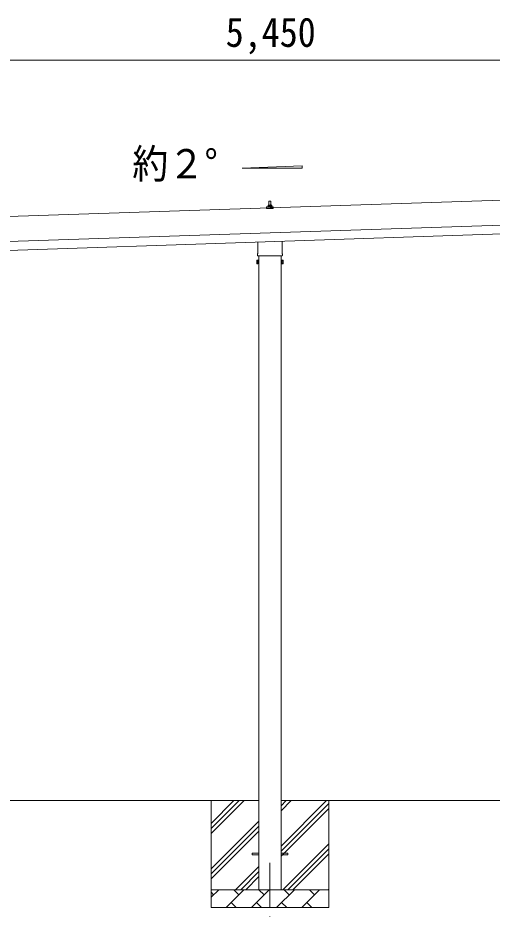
# Model space of a CAD drawing. Units: millimetres at full size, sheet at 1:50; details may follow other scales. Extents: x -14053 to 14053, y -9700 to 9700.
# Drawn here: x 1550 to 4212, y -6276 to -1274 of the extents above; entities that cross this region are included whole.
import ezdxf
from ezdxf.enums import TextEntityAlignment as Align

# ---------------------------------------------------------------- set-up
doc = ezdxf.new("R2010")
doc.units = ezdxf.units.MM
doc.header["$LTSCALE"] = 50
doc.linetypes.add('CHAIN1', pattern=[8, 5, -1, 1, -1])
for name, color, linetype, lineweight in [('0-0_0', 7, 'Continuous', 9), ('0-4_OTH_LINE', 7, 'CHAIN1', 9), ('0-6_PARTS1', 6, 'Continuous', 9), ('0-8_TABLE1', 7, 'Continuous', 9)]:
    doc.layers.add(name, color=color, linetype=linetype, lineweight=lineweight)
doc.styles.add('ＭＳ ゴシック', font='')
doc.styles.get('ＭＳ ゴシック').set_extended_font_data('MS Gothic')

msp = doc.modelspace()

# ---------------------------------------------------------------- linework, layer by layer
at = {"layer": '0-0_0'}
for p, q in [((2902.05, -5666.95), (1227.05, -5666.95)), ((2634.55, -5666.95), (2634.55, -6266.95)), ((2634.55, -5852), (2819.6, -5666.95)), ((2634.55, -5823.72), (2791.32, -5666.95)), ((2634.55, -5795.43), (2763.03, -5666.95)), ((3027.05, -5922.05), (3282.15, -5666.95)), ((3027.05, -5724.06), (3084.16, -5666.95)), ((3027.05, -5695.77), (3055.88, -5666.95)), ((4702.05, -5666.95), (3027.05, -5666.95)), ((3027.05, -5950.33), (3294.55, -5682.83)), ((3294.55, -5666.95), (3294.55, -6266.95)), ((3027.05, -5978.62), (3294.55, -5711.12)), ((2634.55, -6049.99), (2902.05, -5782.49)), ((2634.55, -6078.27), (2902.05, -5810.77)), ((2634.55, -6106.56), (2902.05, -5839.06)), ((3036.71, -6166.95), (3294.55, -5909.11)), ((3064.99, -6166.95), (3294.55, -5937.39)), ((3093.28, -6166.95), (3294.55, -5965.68)), ((2772.15, -6166.95), (2902.05, -6037.05)), ((2800.44, -6166.95), (2902.05, -6065.33)), ((2828.72, -6166.95), (2902.05, -6093.62)), ((2634.55, -6166.95), (3294.55, -6166.95)), ((2634.55, -6209.84), (2677.45, -6166.95)), ((2648.89, -6195.5), (2634.55, -6181.16)), ((2718.87, -6266.95), (2818.87, -6166.95)), ((2790.31, -6195.5), (2761.76, -6166.95)), ((2860.29, -6266.95), (2960.29, -6166.95)), ((2931.74, -6195.5), (2903.18, -6166.95)), ((3001.71, -6266.95), (3101.71, -6166.95)), ((3073.16, -6195.5), (3044.6, -6166.95)), ((3143.13, -6266.95), (3243.13, -6166.95)), ((3214.58, -6195.5), (3186.02, -6166.95)), ((3291.27, -6166.95), (3294.55, -6163.67)), ((2747.42, -6238.4), (2775.97, -6266.95)), ((2888.84, -6238.4), (2917.4, -6266.95)), ((3030.26, -6238.4), (3058.82, -6266.95)), ((3171.68, -6238.4), (3200.24, -6266.95)), ((3294.55, -6266.95), (2634.55, -6266.95))]:
    msp.add_line(p, q, dxfattribs=at)
at = {"layer": '0-4_OTH_LINE'}
msp.add_line((2964.55, -6016.95), (2964.55, -6434.45), dxfattribs=at)
at = {"layer": '0-6_PARTS1'}
msp.add_line((241.55, -1511.29), (5691.55, -1511.29), dxfattribs=at)
at = {"layer": '0-8_TABLE1', "color": 4}
for p, q in [((2809.24, -2116.76), (3145.24, -2104.35)), ((3145.24, -2116.76), (2809.24, -2116.76)), ((3145.24, -2104.35), (3145.24, -2116.76)), ((5655.92, -2250.54), (272.91, -2429.97)), ((2946.3, -2343.19), (2946.3, -2335.47)), ((2982.8, -2343.19), (2946.3, -2343.19)), ((2946.69, -2334.69), (2982.42, -2334.69)), ((2947.07, -2334.5), (2953.79, -2332.87)), ((2954.17, -2332.69), (2974.94, -2332.69)), ((2954.55, -2331.9), (2954.55, -2327.69)), ((2955.55, -2327.69), (2973.55, -2327.69)), ((2958.55, -2327.69), (2959.28, -2304.16)), ((2960.28, -2303.19), (2968.83, -2303.19)), ((2969.83, -2304.16), (2970.55, -2327.69)), ((2974.55, -2331.9), (2974.55, -2327.69)), ((2982.04, -2334.5), (2975.32, -2332.87)), ((2982.8, -2343.19), (2982.8, -2335.47)), ((277.57, -2569.89), (5660.58, -2390.46)), ((279.24, -2619.86), (5662.25, -2440.43)), ((2896.25, -2597.18), (2896.25, -2532.63)), ((3032.85, -2528.08), (3032.85, -2597.18)), ((2894.55, -2605.95), (2894.55, -2600.45)), ((3034.55, -2600.45), (3034.55, -2605.95)), ((2890.55, -2635.45), (2891.31, -2634.13)), ((2890.55, -2635.45), (2890.55, -2652.45)), ((2897.55, -2639.04), (2891.31, -2639.04)), ((2897.55, -2648.86), (2891.31, -2648.86)), ((3032.49, -2609.45), (2896.62, -2609.45)), ((2902.05, -2609.45), (2902.05, -6166.95)), ((3027.05, -6166.95), (3027.05, -2609.45)), ((3031.55, -2639.04), (3037.79, -2639.04)), ((3031.55, -2648.86), (3037.79, -2648.86)), ((3038.55, -2635.45), (3037.79, -2634.13)), ((3038.55, -2635.45), (3038.55, -2652.45)), ((2890.55, -2652.45), (2891.31, -2653.76)), ((2897.55, -2653.76), (2891.31, -2653.76)), ((2900.05, -2653.15), (2897.55, -2653.15)), ((3029.05, -2653.15), (3031.55, -2653.15)), ((3031.55, -2653.76), (3037.79, -2653.76)), ((3038.55, -2652.45), (3037.79, -2653.76)), ((2864.55, -5962.45), (2902.05, -5962.45)), ((2864.55, -5971.45), (2864.55, -5962.45)), ((2864.55, -5971.45), (2902.05, -5971.45)), ((3027.05, -5962.45), (3064.55, -5962.45)), ((3027.05, -5971.45), (3064.55, -5971.45)), ((3064.55, -5971.45), (3064.55, -5962.45))]:
    msp.add_line(p, q, dxfattribs=at)
for points in [[(2897.55, -2653.76), (2897.55, -2634.13), (2891.31, -2634.13)], [(2897.55, -2653.15), (2897.55, -2634.75), (2900.05, -2634.75)], [(3031.55, -2653.15), (3031.55, -2634.75), (3029.05, -2634.75)], [(3031.55, -2653.76), (3031.55, -2634.13), (3037.79, -2634.13)]]:
    msp.add_lwpolyline(points, dxfattribs=at)
for points in [[(2900.05, -2654.45), (2900.05, -2633.45), (2902.05, -2633.45), (2902.05, -2654.45)], [(3029.05, -2654.45), (3029.05, -2633.45), (3027.05, -2633.45), (3027.05, -2654.45)]]:
    msp.add_lwpolyline(points, close=True, dxfattribs=at)
for centre, radius, start, end in [((2947.3, -2335.47), 1, 103.62699, 180), ((2953.55, -2331.9), 1, 283.62699, 0), ((2958.64, -2328.32), 4.13, 90, 171.17633), ((2955.55, -2328.69), 1, 90, 180), ((2960.28, -2304.19), 1, 90, 178.60509), ((2967.89, -2327.69), 4.83, 133.60282, 180), ((2961.22, -2327.69), 4.83, 0, 46.39718), ((2968.83, -2304.19), 1, 1.39491, 90), ((2970.47, -2328.32), 4.13, 8.82367, 90), ((2973.55, -2328.69), 1, 0, 90), ((2975.55, -2331.9), 1, 180, 256.37301), ((2981.8, -2335.47), 1, 0, 76.37301), ((2898.55, -2600.45), 4, 125.09963, 180), ((3030.55, -2600.45), 4, 0, 54.90037), ((2906.79, -2643.95), 16.24, 162.41205, 197.58795), ((2894.9, -2636.59), 4.34, 145.61575, 214.38425), ((2894.9, -2651.31), 4.34, 145.61575, 214.38425), ((2898.55, -2605.95), 4, 180, 194.47751), ((2898.55, -2605.95), 4, 194.47751, 241.04498), ((3030.55, -2605.95), 4, 298.95502, 345.52249), ((3030.55, -2605.95), 4, 345.52249, 0), ((3022.31, -2643.95), 16.24, 342.41205, 17.58795), ((3034.21, -2636.59), 4.34, 325.61575, 34.38425), ((3034.21, -2651.31), 4.34, 325.61575, 34.38425)]:
    msp.add_arc(centre, radius, start, end, dxfattribs=at)

# ---------------------------------------------------------------- texts
at = {"layer": '0-6_PARTS1', "color": 7, "style": 'ＭＳ ゴシック', "width": 0.9}
msp.add_text('5,450', height=165, dxfattribs=at).set_placement((2716.55, -1486.29), align=Align.BOTTOM_LEFT)
at = {"layer": '0-8_TABLE1', "style": 'ＭＳ ゴシック', "width": 0.9}
msp.add_text('約２°', height=165, dxfattribs=at).set_placement((2192.28, -2224.71), align=Align.BOTTOM_LEFT)

doc.saveas('drawing.dxf')
